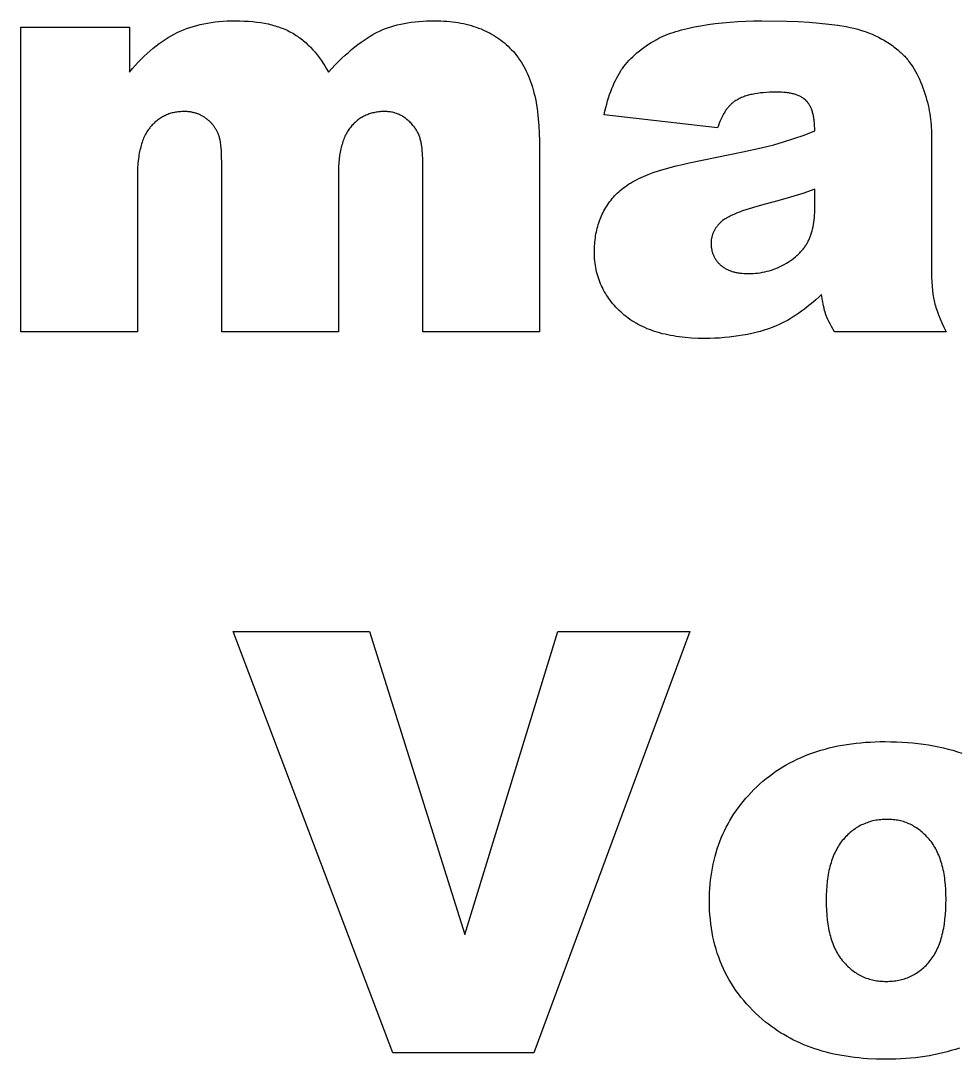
# Model space of a CAD drawing. Header units: millimetres. Extents: x 3578 to 3719, y 1283 to 1373.
# Drawn here: x 3696.78 to 3707.82, y 1299.52 to 1311.75 of the extents above; entities that cross this region are included whole.
import ezdxf

# ---------------------------------------------------------------- set-up
doc = ezdxf.new("R2010")
doc.units = ezdxf.units.MM
doc.header["$MEASUREMENT"] = 0
doc.layers.add('Laser$LaserEngrave', color=4, linetype='Continuous', true_color=0x00ffff)

msp = doc.modelspace()

# ---------------------------------------------------------------- linework, layer by layer
at = {"layer": 'Laser$LaserEngrave'}
for points in [[(3698.623, 1311.607), (3698.659, 1311.624), (3698.696, 1311.64), (3698.734, 1311.654), (3698.773, 1311.668), (3698.812, 1311.68), (3698.853, 1311.692), (3698.894, 1311.702), (3698.937, 1311.711), (3698.98, 1311.719), (3699.024, 1311.726), (3699.069, 1311.732), (3699.115, 1311.737), (3699.162, 1311.741), (3699.21, 1311.744), (3699.259, 1311.745), (3699.308, 1311.746)], [(3699.308, 1311.746), (3699.361, 1311.745), (3699.413, 1311.743), (3699.464, 1311.74), (3699.513, 1311.736), (3699.56, 1311.731), (3699.607, 1311.724), (3699.652, 1311.717), (3699.695, 1311.708), (3699.737, 1311.698), (3699.757, 1311.692), (3699.778, 1311.686), (3699.797, 1311.68), (3699.817, 1311.674), (3699.836, 1311.667), (3699.855, 1311.66), (3699.873, 1311.653), (3699.891, 1311.646), (3699.909, 1311.638), (3699.926, 1311.63), (3699.943, 1311.621), (3699.959, 1311.612), (3699.976, 1311.603), (3699.992, 1311.594)], [(3700.997, 1311.619), (3701.013, 1311.627), (3701.03, 1311.635), (3701.065, 1311.649), (3701.101, 1311.662), (3701.138, 1311.675), (3701.176, 1311.686), (3701.215, 1311.696), (3701.255, 1311.706), (3701.296, 1311.714), (3701.337, 1311.722), (3701.38, 1311.728), (3701.424, 1311.733), (3701.469, 1311.738), (3701.514, 1311.741), (3701.561, 1311.744), (3701.609, 1311.745), (3701.657, 1311.746)], [(3701.657, 1311.746), (3701.693, 1311.745), (3701.729, 1311.744), (3701.764, 1311.743), (3701.798, 1311.74), (3701.832, 1311.737), (3701.866, 1311.734), (3701.899, 1311.729), (3701.931, 1311.724), (3701.963, 1311.719), (3701.995, 1311.712), (3702.026, 1311.705), (3702.056, 1311.698), (3702.086, 1311.689), (3702.116, 1311.68), (3702.145, 1311.671), (3702.173, 1311.66), (3702.201, 1311.649), (3702.229, 1311.637), (3702.256, 1311.625), (3702.283, 1311.612), (3702.309, 1311.598), (3702.334, 1311.584), (3702.359, 1311.569), (3702.384, 1311.553), (3702.408, 1311.537), (3702.431, 1311.52), (3702.454, 1311.502), (3702.477, 1311.484), (3702.499, 1311.465), (3702.521, 1311.445), (3702.542, 1311.424), (3702.562, 1311.403)], [(3704.791, 1311.688), (3704.874, 1311.702), (3704.96, 1311.713), (3705.047, 1311.723), (3705.136, 1311.731), (3705.226, 1311.738), (3705.318, 1311.742), (3705.412, 1311.745), (3705.507, 1311.746)], [(3705.507, 1311.746), (3705.802, 1311.741), (3705.937, 1311.736), (3706.066, 1311.728), (3706.186, 1311.719), (3706.299, 1311.707), (3706.404, 1311.693), (3706.502, 1311.677)], [(3696.781, 1308.082), (3696.781, 1311.669)], [(3696.781, 1311.669), (3698.061, 1311.669)], [(3698.061, 1311.669), (3698.061, 1311.142)], [(3698.061, 1311.142), (3698.095, 1311.182), (3698.13, 1311.221), (3698.165, 1311.258), (3698.2, 1311.294), (3698.235, 1311.328), (3698.27, 1311.361), (3698.305, 1311.392), (3698.34, 1311.422), (3698.376, 1311.45), (3698.411, 1311.477), (3698.446, 1311.503), (3698.482, 1311.526), (3698.517, 1311.549), (3698.552, 1311.57), (3698.588, 1311.589), (3698.623, 1311.607)], [(3699.992, 1311.594), (3700.007, 1311.584), (3700.023, 1311.574), (3700.038, 1311.564), (3700.053, 1311.554), (3700.068, 1311.543), (3700.083, 1311.532), (3700.097, 1311.52), (3700.112, 1311.509), (3700.126, 1311.497), (3700.14, 1311.485), (3700.154, 1311.472), (3700.167, 1311.459), (3700.181, 1311.446), (3700.194, 1311.433), (3700.22, 1311.405), (3700.246, 1311.376), (3700.27, 1311.346), (3700.294, 1311.315), (3700.317, 1311.283), (3700.34, 1311.25), (3700.362, 1311.215), (3700.383, 1311.179), (3700.403, 1311.142)], [(3700.403, 1311.142), (3700.484, 1311.226), (3700.562, 1311.304), (3700.601, 1311.339), (3700.639, 1311.374), (3700.677, 1311.406), (3700.714, 1311.437), (3700.751, 1311.466), (3700.788, 1311.493), (3700.824, 1311.518), (3700.859, 1311.542), (3700.894, 1311.564), (3700.929, 1311.584), (3700.963, 1311.603), (3700.98, 1311.611), (3700.997, 1311.619)], [(3704.27, 1311.526), (3704.294, 1311.539), (3704.319, 1311.551), (3704.346, 1311.563), (3704.373, 1311.575), (3704.402, 1311.587), (3704.432, 1311.598), (3704.463, 1311.608), (3704.495, 1311.619), (3704.528, 1311.629), (3704.562, 1311.638), (3704.634, 1311.656), (3704.71, 1311.673), (3704.791, 1311.688)], [(3706.502, 1311.677), (3706.548, 1311.667), (3706.593, 1311.657), (3706.638, 1311.645), (3706.681, 1311.633), (3706.724, 1311.619), (3706.765, 1311.604), (3706.806, 1311.587), (3706.846, 1311.57), (3706.884, 1311.551), (3706.903, 1311.541), (3706.922, 1311.531), (3706.94, 1311.521), (3706.959, 1311.51), (3706.976, 1311.499), (3706.994, 1311.488), (3707.012, 1311.477), (3707.029, 1311.465), (3707.046, 1311.453), (3707.063, 1311.44), (3707.079, 1311.428), (3707.095, 1311.415), (3707.111, 1311.402), (3707.127, 1311.388)], [(3703.866, 1311.182), (3703.884, 1311.207), (3703.903, 1311.231), (3703.923, 1311.255), (3703.943, 1311.278), (3703.965, 1311.301), (3703.988, 1311.323), (3704.012, 1311.345), (3704.037, 1311.367), (3704.063, 1311.388), (3704.089, 1311.409), (3704.117, 1311.43), (3704.146, 1311.45), (3704.175, 1311.469), (3704.206, 1311.488), (3704.237, 1311.507), (3704.27, 1311.526)], [(3702.562, 1311.403), (3702.582, 1311.382), (3702.602, 1311.359), (3702.62, 1311.336), (3702.639, 1311.312), (3702.656, 1311.287), (3702.673, 1311.261), (3702.689, 1311.235), (3702.705, 1311.208), (3702.72, 1311.18), (3702.734, 1311.152), (3702.748, 1311.122), (3702.761, 1311.092), (3702.773, 1311.062), (3702.785, 1311.03), (3702.796, 1310.998), (3702.806, 1310.965), (3702.816, 1310.931), (3702.825, 1310.896), (3702.834, 1310.861), (3702.842, 1310.825), (3702.849, 1310.788), (3702.856, 1310.75), (3702.862, 1310.712), (3702.867, 1310.673), (3702.872, 1310.633), (3702.876, 1310.592), (3702.883, 1310.509), (3702.886, 1310.422), (3702.888, 1310.332)], [(3707.127, 1311.388), (3707.138, 1311.378), (3707.149, 1311.369), (3707.16, 1311.358), (3707.17, 1311.348), (3707.18, 1311.337), (3707.191, 1311.327), (3707.201, 1311.316), (3707.211, 1311.304), (3707.22, 1311.293), (3707.23, 1311.281), (3707.249, 1311.256), (3707.267, 1311.231), (3707.285, 1311.205), (3707.302, 1311.177), (3707.318, 1311.149), (3707.334, 1311.12), (3707.349, 1311.089), (3707.364, 1311.058), (3707.378, 1311.026), (3707.392, 1310.992), (3707.405, 1310.958)], [(3703.651, 1310.639), (3703.661, 1310.681), (3703.671, 1310.723), (3703.681, 1310.763), (3703.692, 1310.802), (3703.704, 1310.84), (3703.716, 1310.877), (3703.729, 1310.913), (3703.742, 1310.947), (3703.756, 1310.981), (3703.77, 1311.013), (3703.784, 1311.044), (3703.8, 1311.074), (3703.815, 1311.103), (3703.832, 1311.13), (3703.848, 1311.157), (3703.857, 1311.17), (3703.866, 1311.182)], [(3705.678, 1310.906), (3705.638, 1310.906), (3705.599, 1310.904), (3705.562, 1310.902), (3705.526, 1310.899), (3705.491, 1310.896), (3705.458, 1310.891), (3705.425, 1310.886), (3705.394, 1310.879), (3705.379, 1310.876), (3705.364, 1310.872), (3705.35, 1310.868), (3705.336, 1310.864), (3705.322, 1310.86), (3705.309, 1310.856), (3705.295, 1310.851), (3705.283, 1310.846), (3705.27, 1310.841), (3705.258, 1310.836), (3705.246, 1310.83), (3705.234, 1310.824), (3705.223, 1310.818), (3705.212, 1310.812), (3705.202, 1310.806), (3705.191, 1310.799)], [(3706.031, 1310.804), (3706.028, 1310.808), (3706.025, 1310.811), (3706.022, 1310.814), (3706.018, 1310.817), (3706.015, 1310.82), (3706.011, 1310.823), (3706.008, 1310.825), (3706.004, 1310.828), (3706, 1310.831), (3705.996, 1310.834), (3705.988, 1310.839), (3705.98, 1310.844), (3705.972, 1310.849), (3705.963, 1310.854), (3705.954, 1310.858), (3705.944, 1310.862), (3705.935, 1310.866), (3705.925, 1310.87), (3705.914, 1310.874), (3705.904, 1310.877), (3705.893, 1310.881), (3705.882, 1310.884), (3705.87, 1310.887), (3705.858, 1310.889), (3705.846, 1310.892), (3705.834, 1310.894), (3705.821, 1310.896), (3705.808, 1310.898), (3705.795, 1310.9), (3705.768, 1310.902), (3705.739, 1310.904), (3705.709, 1310.906), (3705.678, 1310.906)], [(3707.405, 1310.958), (3707.417, 1310.923), (3707.428, 1310.889), (3707.439, 1310.854), (3707.449, 1310.82), (3707.458, 1310.786), (3707.466, 1310.753), (3707.474, 1310.719), (3707.481, 1310.686), (3707.487, 1310.653), (3707.492, 1310.62), (3707.496, 1310.587), (3707.5, 1310.555), (3707.502, 1310.522), (3707.504, 1310.49), (3707.506, 1310.458), (3707.506, 1310.427)], [(3705.191, 1310.799), (3705.184, 1310.794), (3705.176, 1310.788), (3705.168, 1310.782), (3705.161, 1310.776), (3705.153, 1310.77), (3705.146, 1310.763), (3705.138, 1310.756), (3705.131, 1310.749), (3705.124, 1310.741), (3705.117, 1310.733), (3705.11, 1310.725), (3705.103, 1310.716), (3705.097, 1310.708), (3705.09, 1310.699), (3705.083, 1310.689), (3705.077, 1310.68), (3705.071, 1310.67), (3705.064, 1310.659), (3705.058, 1310.649), (3705.052, 1310.638), (3705.04, 1310.616), (3705.029, 1310.592), (3705.018, 1310.567), (3705.007, 1310.541), (3704.997, 1310.514), (3704.987, 1310.486)], [(3706.132, 1310.448), (3706.131, 1310.479), (3706.13, 1310.509), (3706.128, 1310.538), (3706.126, 1310.566), (3706.124, 1310.579), (3706.122, 1310.592), (3706.12, 1310.605), (3706.118, 1310.618), (3706.115, 1310.63), (3706.113, 1310.642), (3706.11, 1310.653), (3706.107, 1310.664), (3706.104, 1310.675), (3706.1, 1310.686), (3706.096, 1310.697), (3706.093, 1310.707), (3706.089, 1310.716), (3706.084, 1310.726), (3706.08, 1310.735), (3706.075, 1310.744), (3706.071, 1310.753), (3706.066, 1310.761), (3706.06, 1310.769), (3706.058, 1310.773), (3706.055, 1310.777), (3706.052, 1310.78), (3706.049, 1310.784), (3706.046, 1310.788), (3706.044, 1310.791), (3706.041, 1310.795), (3706.038, 1310.798), (3706.035, 1310.801), (3706.031, 1310.804)], [(3698.706, 1310.677), (3698.691, 1310.677), (3698.676, 1310.676), (3698.661, 1310.675), (3698.647, 1310.674), (3698.633, 1310.673), (3698.619, 1310.671), (3698.605, 1310.668), (3698.591, 1310.666), (3698.577, 1310.663), (3698.564, 1310.66), (3698.55, 1310.656), (3698.537, 1310.652), (3698.524, 1310.648), (3698.511, 1310.643), (3698.499, 1310.638), (3698.486, 1310.632), (3698.474, 1310.627), (3698.462, 1310.62), (3698.45, 1310.614), (3698.438, 1310.607), (3698.427, 1310.6), (3698.415, 1310.592), (3698.404, 1310.585), (3698.393, 1310.576), (3698.382, 1310.568), (3698.371, 1310.559), (3698.36, 1310.55), (3698.35, 1310.54), (3698.34, 1310.53), (3698.33, 1310.52), (3698.32, 1310.509), (3698.31, 1310.498)], [(3698.965, 1310.594), (3698.958, 1310.6), (3698.951, 1310.604), (3698.944, 1310.609), (3698.936, 1310.614), (3698.929, 1310.618), (3698.922, 1310.623), (3698.915, 1310.627), (3698.907, 1310.631), (3698.9, 1310.634), (3698.892, 1310.638), (3698.884, 1310.641), (3698.877, 1310.645), (3698.869, 1310.648), (3698.861, 1310.651), (3698.853, 1310.654), (3698.845, 1310.656), (3698.837, 1310.659), (3698.828, 1310.661), (3698.82, 1310.663), (3698.812, 1310.665), (3698.803, 1310.667), (3698.795, 1310.669), (3698.786, 1310.671), (3698.778, 1310.672), (3698.769, 1310.673), (3698.76, 1310.674), (3698.751, 1310.675), (3698.742, 1310.676), (3698.733, 1310.676), (3698.724, 1310.677), (3698.715, 1310.677), (3698.706, 1310.677)], [(3701.069, 1310.677), (3701.053, 1310.677), (3701.038, 1310.676), (3701.023, 1310.676), (3701.009, 1310.674), (3700.994, 1310.673), (3700.98, 1310.671), (3700.965, 1310.669), (3700.952, 1310.666), (3700.938, 1310.663), (3700.924, 1310.66), (3700.911, 1310.656), (3700.897, 1310.652), (3700.884, 1310.648), (3700.871, 1310.643), (3700.859, 1310.638), (3700.846, 1310.633), (3700.834, 1310.627), (3700.822, 1310.621), (3700.81, 1310.615), (3700.798, 1310.608), (3700.787, 1310.601), (3700.775, 1310.594), (3700.764, 1310.586), (3700.753, 1310.578), (3700.742, 1310.57), (3700.732, 1310.561), (3700.721, 1310.552), (3700.711, 1310.542), (3700.701, 1310.533), (3700.691, 1310.522), (3700.681, 1310.512), (3700.672, 1310.501)], [(3701.418, 1310.491), (3701.409, 1310.502), (3701.4, 1310.514), (3701.391, 1310.524), (3701.381, 1310.535), (3701.372, 1310.545), (3701.363, 1310.554), (3701.353, 1310.563), (3701.343, 1310.572), (3701.333, 1310.581), (3701.323, 1310.589), (3701.313, 1310.597), (3701.303, 1310.604), (3701.292, 1310.611), (3701.282, 1310.618), (3701.271, 1310.625), (3701.26, 1310.631), (3701.249, 1310.636), (3701.238, 1310.641), (3701.227, 1310.646), (3701.216, 1310.651), (3701.204, 1310.655), (3701.192, 1310.659), (3701.181, 1310.662), (3701.169, 1310.665), (3701.157, 1310.668), (3701.145, 1310.671), (3701.132, 1310.673), (3701.12, 1310.674), (3701.107, 1310.675), (3701.094, 1310.676), (3701.082, 1310.677), (3701.069, 1310.677)], [(3704.987, 1310.486), (3703.651, 1310.639)], [(3698.31, 1310.498), (3698.305, 1310.492), (3698.3, 1310.487), (3698.291, 1310.475), (3698.282, 1310.463), (3698.274, 1310.45), (3698.265, 1310.437), (3698.257, 1310.423), (3698.249, 1310.409), (3698.242, 1310.394), (3698.235, 1310.379), (3698.228, 1310.364), (3698.222, 1310.348), (3698.215, 1310.332), (3698.209, 1310.315), (3698.204, 1310.298), (3698.199, 1310.28), (3698.194, 1310.262), (3698.189, 1310.243), (3698.184, 1310.224), (3698.18, 1310.205), (3698.177, 1310.185), (3698.173, 1310.164), (3698.17, 1310.144), (3698.164, 1310.101), (3698.16, 1310.056), (3698.157, 1310.009), (3698.155, 1309.961), (3698.155, 1309.911)], [(3699.12, 1310.376), (3699.117, 1310.385), (3699.114, 1310.393), (3699.111, 1310.401), (3699.108, 1310.41), (3699.104, 1310.417), (3699.101, 1310.425), (3699.097, 1310.433), (3699.093, 1310.441), (3699.089, 1310.448), (3699.085, 1310.456), (3699.081, 1310.463), (3699.077, 1310.471), (3699.073, 1310.478), (3699.068, 1310.485), (3699.063, 1310.492), (3699.059, 1310.499), (3699.054, 1310.505), (3699.049, 1310.512), (3699.043, 1310.519), (3699.038, 1310.525), (3699.033, 1310.531), (3699.027, 1310.538), (3699.022, 1310.544), (3699.016, 1310.55), (3699.01, 1310.556), (3699.004, 1310.562), (3698.998, 1310.567), (3698.991, 1310.573), (3698.985, 1310.579), (3698.978, 1310.584), (3698.971, 1310.589), (3698.965, 1310.594)], [(3700.672, 1310.501), (3700.663, 1310.49), (3700.654, 1310.478), (3700.645, 1310.466), (3700.636, 1310.454), (3700.628, 1310.441), (3700.621, 1310.428), (3700.613, 1310.414), (3700.606, 1310.4), (3700.599, 1310.385), (3700.592, 1310.37), (3700.586, 1310.355), (3700.58, 1310.339), (3700.574, 1310.323), (3700.569, 1310.306), (3700.564, 1310.289), (3700.559, 1310.272), (3700.554, 1310.254), (3700.55, 1310.236), (3700.546, 1310.217), (3700.542, 1310.198), (3700.539, 1310.178), (3700.536, 1310.158), (3700.531, 1310.117), (3700.526, 1310.074), (3700.524, 1310.03), (3700.522, 1309.984), (3700.521, 1309.936)], [(3701.514, 1310.129), (3701.513, 1310.159), (3701.512, 1310.188), (3701.51, 1310.216), (3701.508, 1310.243), (3701.504, 1310.269), (3701.502, 1310.282), (3701.5, 1310.294), (3701.498, 1310.306), (3701.495, 1310.318), (3701.492, 1310.33), (3701.49, 1310.341), (3701.486, 1310.352), (3701.483, 1310.363), (3701.48, 1310.374), (3701.476, 1310.384), (3701.472, 1310.395), (3701.468, 1310.405), (3701.464, 1310.414), (3701.46, 1310.424), (3701.455, 1310.433), (3701.45, 1310.442), (3701.445, 1310.451), (3701.44, 1310.459), (3701.435, 1310.468), (3701.429, 1310.476), (3701.423, 1310.483), (3701.418, 1310.491)], [(3699.147, 1310.056), (3699.145, 1310.165), (3699.143, 1310.212), (3699.14, 1310.254), (3699.138, 1310.274), (3699.136, 1310.292), (3699.134, 1310.309), (3699.132, 1310.325), (3699.129, 1310.34), (3699.126, 1310.353), (3699.125, 1310.359), (3699.123, 1310.365), (3699.121, 1310.371), (3699.12, 1310.376)], [(3705.649, 1310.286), (3705.765, 1310.32), (3705.884, 1310.358), (3706.006, 1310.4), (3706.132, 1310.448)], [(3707.506, 1310.427), (3707.506, 1308.844)], [(3702.888, 1310.332), (3702.888, 1308.082)], [(3704.653, 1310.072), (3705.286, 1310.202), (3705.501, 1310.25), (3705.649, 1310.286)], [(3701.514, 1308.082), (3701.514, 1310.129)], [(3699.147, 1308.082), (3699.147, 1310.056)], [(3703.774, 1309.685), (3703.79, 1309.701), (3703.806, 1309.717), (3703.823, 1309.732), (3703.84, 1309.748), (3703.859, 1309.763), (3703.878, 1309.778), (3703.898, 1309.792), (3703.919, 1309.806), (3703.94, 1309.82), (3703.962, 1309.834), (3703.986, 1309.848), (3704.009, 1309.861), (3704.034, 1309.874), (3704.06, 1309.887), (3704.086, 1309.899), (3704.113, 1309.911), (3704.141, 1309.923), (3704.169, 1309.935), (3704.229, 1309.958), (3704.292, 1309.979), (3704.358, 1310), (3704.427, 1310.019), (3704.499, 1310.038), (3704.574, 1310.055), (3704.653, 1310.072)], [(3698.155, 1309.911), (3698.155, 1308.082)], [(3700.521, 1309.936), (3700.521, 1308.082)], [(3706.132, 1309.761), (3705.99, 1309.713), (3705.846, 1309.668), (3705.698, 1309.626), (3705.548, 1309.587)], [(3706.132, 1309.548), (3706.132, 1309.761)], [(3703.536, 1309.022), (3703.537, 1309.047), (3703.537, 1309.071), (3703.539, 1309.096), (3703.54, 1309.12), (3703.542, 1309.144), (3703.545, 1309.168), (3703.548, 1309.191), (3703.551, 1309.214), (3703.555, 1309.237), (3703.56, 1309.26), (3703.565, 1309.282), (3703.57, 1309.304), (3703.576, 1309.325), (3703.582, 1309.347), (3703.589, 1309.368), (3703.596, 1309.389), (3703.604, 1309.409), (3703.612, 1309.43), (3703.62, 1309.45), (3703.629, 1309.47), (3703.639, 1309.489), (3703.649, 1309.508), (3703.659, 1309.527), (3703.67, 1309.546), (3703.682, 1309.564), (3703.694, 1309.582), (3703.706, 1309.6), (3703.719, 1309.617), (3703.732, 1309.635), (3703.746, 1309.652), (3703.76, 1309.668), (3703.774, 1309.685)], [(3705.548, 1309.587), (3705.449, 1309.56), (3705.36, 1309.533), (3705.28, 1309.506), (3705.244, 1309.493), (3705.21, 1309.479), (3705.178, 1309.466), (3705.149, 1309.453), (3705.122, 1309.439), (3705.11, 1309.433), (3705.098, 1309.426), (3705.087, 1309.419), (3705.076, 1309.413), (3705.066, 1309.406), (3705.056, 1309.4), (3705.047, 1309.393), (3705.039, 1309.387), (3705.035, 1309.383), (3705.031, 1309.38), (3705.027, 1309.377), (3705.024, 1309.373)], [(3706.05, 1309.142), (3706.055, 1309.152), (3706.06, 1309.162), (3706.065, 1309.172), (3706.069, 1309.182), (3706.074, 1309.193), (3706.078, 1309.203), (3706.082, 1309.214), (3706.086, 1309.226), (3706.093, 1309.248), (3706.1, 1309.272), (3706.106, 1309.296), (3706.111, 1309.321), (3706.116, 1309.347), (3706.12, 1309.373), (3706.124, 1309.401), (3706.127, 1309.428), (3706.129, 1309.457), (3706.131, 1309.487), (3706.132, 1309.517), (3706.132, 1309.548)], [(3705.024, 1309.373), (3705.017, 1309.367), (3705.01, 1309.36), (3705.004, 1309.353), (3704.997, 1309.346), (3704.991, 1309.339), (3704.985, 1309.332), (3704.98, 1309.324), (3704.974, 1309.317), (3704.969, 1309.31), (3704.964, 1309.303), (3704.959, 1309.295), (3704.955, 1309.288), (3704.95, 1309.28), (3704.946, 1309.273), (3704.942, 1309.265), (3704.939, 1309.258), (3704.935, 1309.25), (3704.932, 1309.242), (3704.929, 1309.234), (3704.926, 1309.226), (3704.924, 1309.218), (3704.922, 1309.21), (3704.919, 1309.202), (3704.918, 1309.194), (3704.916, 1309.186), (3704.914, 1309.178), (3704.913, 1309.169), (3704.912, 1309.161), (3704.912, 1309.153), (3704.911, 1309.144), (3704.911, 1309.136), (3704.911, 1309.127)], [(3704.911, 1309.127), (3704.911, 1309.117), (3704.911, 1309.108), (3704.911, 1309.098), (3704.912, 1309.088), (3704.913, 1309.079), (3704.914, 1309.07), (3704.916, 1309.061), (3704.918, 1309.052), (3704.919, 1309.043), (3704.921, 1309.034), (3704.924, 1309.025), (3704.926, 1309.017), (3704.929, 1309.008), (3704.932, 1309), (3704.935, 1308.992), (3704.938, 1308.984), (3704.942, 1308.975), (3704.946, 1308.968), (3704.95, 1308.96), (3704.954, 1308.952), (3704.959, 1308.945), (3704.963, 1308.937), (3704.968, 1308.93), (3704.973, 1308.923), (3704.979, 1308.915), (3704.984, 1308.908), (3704.99, 1308.902), (3704.996, 1308.895), (3705.002, 1308.888), (3705.009, 1308.882), (3705.015, 1308.875), (3705.022, 1308.869)], [(3705.773, 1308.877), (3705.797, 1308.891), (3705.82, 1308.905), (3705.842, 1308.92), (3705.864, 1308.934), (3705.884, 1308.95), (3705.904, 1308.965), (3705.913, 1308.973), (3705.922, 1308.981), (3705.931, 1308.989), (3705.94, 1308.998), (3705.949, 1309.006), (3705.957, 1309.014), (3705.965, 1309.023), (3705.973, 1309.031), (3705.981, 1309.04), (3705.988, 1309.049), (3705.995, 1309.058), (3706.002, 1309.067), (3706.009, 1309.076), (3706.016, 1309.085), (3706.022, 1309.094), (3706.028, 1309.103), (3706.034, 1309.113), (3706.04, 1309.122), (3706.045, 1309.132), (3706.05, 1309.142)], [(3703.867, 1308.298), (3703.847, 1308.317), (3703.827, 1308.336), (3703.808, 1308.355), (3703.79, 1308.374), (3703.772, 1308.393), (3703.755, 1308.413), (3703.738, 1308.433), (3703.722, 1308.454), (3703.707, 1308.474), (3703.693, 1308.495), (3703.679, 1308.516), (3703.666, 1308.538), (3703.653, 1308.559), (3703.641, 1308.581), (3703.63, 1308.603), (3703.619, 1308.626), (3703.609, 1308.648), (3703.6, 1308.671), (3703.591, 1308.695), (3703.583, 1308.718), (3703.576, 1308.742), (3703.569, 1308.766), (3703.563, 1308.79), (3703.557, 1308.815), (3703.552, 1308.84), (3703.548, 1308.865), (3703.545, 1308.89), (3703.542, 1308.916), (3703.539, 1308.942), (3703.538, 1308.968), (3703.537, 1308.995), (3703.536, 1309.022)], [(3705.022, 1308.869), (3705.029, 1308.863), (3705.037, 1308.857), (3705.044, 1308.851), (3705.052, 1308.845), (3705.06, 1308.84), (3705.068, 1308.835), (3705.076, 1308.83), (3705.085, 1308.825), (3705.094, 1308.82), (3705.103, 1308.816), (3705.112, 1308.812), (3705.121, 1308.808), (3705.131, 1308.804), (3705.14, 1308.8), (3705.15, 1308.797), (3705.16, 1308.794), (3705.171, 1308.791), (3705.181, 1308.788), (3705.192, 1308.785), (3705.203, 1308.783), (3705.214, 1308.78), (3705.226, 1308.778), (3705.237, 1308.777), (3705.249, 1308.775), (3705.261, 1308.773), (3705.274, 1308.772), (3705.299, 1308.77), (3705.325, 1308.769), (3705.351, 1308.769)], [(3705.351, 1308.769), (3705.379, 1308.769), (3705.407, 1308.77), (3705.435, 1308.772), (3705.463, 1308.775), (3705.49, 1308.779), (3705.517, 1308.784), (3705.544, 1308.789), (3705.57, 1308.796), (3705.596, 1308.803), (3705.622, 1308.811), (3705.648, 1308.82), (3705.674, 1308.83), (3705.699, 1308.84), (3705.724, 1308.852), (3705.749, 1308.864), (3705.773, 1308.877)], [(3707.506, 1308.844), (3707.506, 1308.783), (3707.508, 1308.725), (3707.51, 1308.67), (3707.514, 1308.618), (3707.519, 1308.571), (3707.524, 1308.526), (3707.527, 1308.505), (3707.531, 1308.485), (3707.534, 1308.466), (3707.538, 1308.448)], [(3706.211, 1308.524), (3706.178, 1308.492), (3706.144, 1308.461), (3706.111, 1308.432), (3706.077, 1308.403), (3706.044, 1308.376), (3706.01, 1308.35), (3705.977, 1308.325), (3705.944, 1308.302), (3705.91, 1308.279), (3705.877, 1308.258), (3705.844, 1308.237), (3705.81, 1308.218), (3705.777, 1308.2), (3705.744, 1308.183), (3705.711, 1308.168), (3705.677, 1308.153)], [(3706.26, 1308.294), (3706.257, 1308.304), (3706.254, 1308.314), (3706.248, 1308.336), (3706.242, 1308.361), (3706.236, 1308.388), (3706.223, 1308.451), (3706.211, 1308.524)], [(3707.538, 1308.448), (3707.542, 1308.429), (3707.547, 1308.41), (3707.553, 1308.391), (3707.559, 1308.371), (3707.573, 1308.329), (3707.589, 1308.284), (3707.608, 1308.237), (3707.629, 1308.188), (3707.653, 1308.136), (3707.679, 1308.082)], [(3704.835, 1308.005), (3704.757, 1308.006), (3704.681, 1308.01), (3704.607, 1308.016), (3704.571, 1308.019), (3704.536, 1308.024), (3704.501, 1308.028), (3704.467, 1308.034), (3704.433, 1308.04), (3704.4, 1308.047), (3704.368, 1308.054), (3704.336, 1308.061), (3704.305, 1308.07), (3704.275, 1308.079), (3704.245, 1308.088), (3704.215, 1308.098), (3704.186, 1308.109), (3704.158, 1308.12), (3704.131, 1308.132), (3704.104, 1308.144), (3704.077, 1308.157), (3704.052, 1308.17), (3704.027, 1308.184), (3704.002, 1308.199), (3703.978, 1308.214), (3703.955, 1308.23), (3703.932, 1308.246), (3703.91, 1308.263), (3703.888, 1308.28), (3703.867, 1308.298)], [(3706.363, 1308.082), (3706.327, 1308.147), (3706.312, 1308.177), (3706.298, 1308.205), (3706.286, 1308.23), (3706.275, 1308.254), (3706.271, 1308.265), (3706.267, 1308.275), (3706.263, 1308.285), (3706.26, 1308.294)], [(3698.155, 1308.082), (3696.781, 1308.082)], [(3700.521, 1308.082), (3699.147, 1308.082)], [(3702.888, 1308.082), (3701.514, 1308.082)], [(3705.677, 1308.153), (3705.632, 1308.135), (3705.585, 1308.119), (3705.537, 1308.103), (3705.489, 1308.088), (3705.439, 1308.075), (3705.389, 1308.063), (3705.338, 1308.052), (3705.286, 1308.042), (3705.233, 1308.034), (3705.179, 1308.026), (3705.124, 1308.02), (3705.068, 1308.015), (3705.011, 1308.01), (3704.953, 1308.008), (3704.895, 1308.006), (3704.835, 1308.005)], [(3707.679, 1308.082), (3706.363, 1308.082)], [(3701.161, 1299.594), (3699.281, 1304.556)], [(3699.281, 1304.556), (3700.888, 1304.556)], [(3700.888, 1304.556), (3702.01, 1300.985)], [(3702.01, 1300.985), (3703.104, 1304.556)], [(3704.662, 1304.556), (3702.824, 1299.594)], [(3703.104, 1304.556), (3704.662, 1304.556)], [(3705.451, 1302.727), (3705.486, 1302.76), (3705.522, 1302.792), (3705.559, 1302.822), (3705.597, 1302.852), (3705.635, 1302.88), (3705.674, 1302.908), (3705.714, 1302.934), (3705.755, 1302.96), (3705.796, 1302.984), (3705.839, 1303.007), (3705.882, 1303.029), (3705.925, 1303.051), (3705.97, 1303.071), (3706.015, 1303.09), (3706.061, 1303.108), (3706.108, 1303.125), (3706.156, 1303.141), (3706.204, 1303.156), (3706.253, 1303.17), (3706.303, 1303.183), (3706.354, 1303.195), (3706.405, 1303.206), (3706.457, 1303.216), (3706.51, 1303.225), (3706.564, 1303.233), (3706.619, 1303.239), (3706.674, 1303.245), (3706.73, 1303.25), (3706.787, 1303.253), (3706.844, 1303.256), (3706.902, 1303.258), (3706.961, 1303.258)], [(3706.961, 1303.258), (3707.029, 1303.257), (3707.095, 1303.256), (3707.161, 1303.253), (3707.225, 1303.248), (3707.288, 1303.243), (3707.351, 1303.236), (3707.412, 1303.228), (3707.472, 1303.219), (3707.531, 1303.209), (3707.589, 1303.197), (3707.646, 1303.184), (3707.702, 1303.17), (3707.757, 1303.155), (3707.811, 1303.139), (3707.864, 1303.121)], [(3704.891, 1301.378), (3704.892, 1301.429), (3704.894, 1301.479), (3704.896, 1301.529), (3704.9, 1301.578), (3704.905, 1301.627), (3704.911, 1301.675), (3704.918, 1301.722), (3704.926, 1301.769), (3704.936, 1301.816), (3704.946, 1301.861), (3704.958, 1301.907), (3704.97, 1301.951), (3704.984, 1301.995), (3704.999, 1302.039), (3705.014, 1302.082), (3705.031, 1302.125), (3705.049, 1302.166), (3705.068, 1302.208), (3705.089, 1302.249), (3705.11, 1302.289), (3705.132, 1302.328), (3705.156, 1302.367), (3705.18, 1302.406), (3705.206, 1302.444), (3705.233, 1302.481), (3705.261, 1302.518), (3705.29, 1302.554), (3705.32, 1302.59), (3705.351, 1302.625), (3705.383, 1302.66), (3705.416, 1302.694), (3705.451, 1302.727)], [(3706.984, 1302.342), (3706.965, 1302.342), (3706.946, 1302.341), (3706.927, 1302.34), (3706.908, 1302.338), (3706.889, 1302.336), (3706.871, 1302.334), (3706.853, 1302.331), (3706.835, 1302.327), (3706.817, 1302.323), (3706.8, 1302.319), (3706.782, 1302.314), (3706.765, 1302.309), (3706.749, 1302.303), (3706.732, 1302.297), (3706.716, 1302.29), (3706.699, 1302.283), (3706.683, 1302.276), (3706.668, 1302.268), (3706.652, 1302.259), (3706.637, 1302.25), (3706.621, 1302.241), (3706.607, 1302.231), (3706.592, 1302.22), (3706.577, 1302.21), (3706.563, 1302.198), (3706.549, 1302.187), (3706.535, 1302.174), (3706.521, 1302.162), (3706.508, 1302.149), (3706.495, 1302.135), (3706.482, 1302.121), (3706.469, 1302.106)], [(3707.478, 1302.11), (3707.465, 1302.124), (3707.453, 1302.138), (3707.44, 1302.152), (3707.426, 1302.164), (3707.413, 1302.177), (3707.4, 1302.189), (3707.386, 1302.2), (3707.372, 1302.212), (3707.358, 1302.222), (3707.344, 1302.232), (3707.329, 1302.242), (3707.315, 1302.251), (3707.3, 1302.26), (3707.285, 1302.269), (3707.27, 1302.277), (3707.255, 1302.284), (3707.239, 1302.291), (3707.223, 1302.298), (3707.207, 1302.304), (3707.191, 1302.309), (3707.175, 1302.315), (3707.159, 1302.319), (3707.142, 1302.324), (3707.125, 1302.328), (3707.108, 1302.331), (3707.091, 1302.334), (3707.074, 1302.336), (3707.056, 1302.338), (3707.038, 1302.34), (3707.02, 1302.341), (3707.002, 1302.342), (3706.984, 1302.342)], [(3706.469, 1302.106), (3706.456, 1302.092), (3706.444, 1302.076), (3706.432, 1302.06), (3706.421, 1302.044), (3706.41, 1302.027), (3706.4, 1302.009), (3706.39, 1301.992), (3706.38, 1301.973), (3706.371, 1301.955), (3706.362, 1301.935), (3706.353, 1301.915), (3706.345, 1301.895), (3706.337, 1301.875), (3706.33, 1301.853), (3706.323, 1301.832), (3706.316, 1301.809), (3706.31, 1301.787), (3706.304, 1301.764), (3706.299, 1301.74), (3706.294, 1301.716), (3706.29, 1301.691), (3706.285, 1301.666), (3706.282, 1301.641), (3706.278, 1301.615), (3706.273, 1301.561), (3706.269, 1301.506), (3706.266, 1301.449), (3706.265, 1301.39)], [(3707.678, 1301.403), (3707.677, 1301.462), (3707.675, 1301.518), (3707.671, 1301.573), (3707.665, 1301.626), (3707.662, 1301.651), (3707.658, 1301.676), (3707.654, 1301.701), (3707.65, 1301.725), (3707.645, 1301.749), (3707.639, 1301.772), (3707.634, 1301.795), (3707.628, 1301.817), (3707.621, 1301.839), (3707.614, 1301.861), (3707.607, 1301.882), (3707.6, 1301.902), (3707.592, 1301.922), (3707.583, 1301.941), (3707.574, 1301.96), (3707.565, 1301.979), (3707.556, 1301.997), (3707.546, 1302.015), (3707.535, 1302.032), (3707.525, 1302.048), (3707.514, 1302.064), (3707.502, 1302.08), (3707.49, 1302.095), (3707.478, 1302.11)], [(3705.553, 1299.956), (3705.512, 1299.99), (3705.473, 1300.025), (3705.435, 1300.061), (3705.398, 1300.097), (3705.362, 1300.134), (3705.328, 1300.171), (3705.295, 1300.209), (3705.263, 1300.248), (3705.233, 1300.288), (3705.204, 1300.328), (3705.176, 1300.369), (3705.15, 1300.41), (3705.125, 1300.452), (3705.101, 1300.495), (3705.078, 1300.538), (3705.057, 1300.582), (3705.037, 1300.627), (3705.018, 1300.673), (3705.001, 1300.719), (3704.984, 1300.765), (3704.97, 1300.813), (3704.956, 1300.861), (3704.944, 1300.91), (3704.933, 1300.959), (3704.923, 1301.009), (3704.915, 1301.06), (3704.908, 1301.111), (3704.902, 1301.163), (3704.897, 1301.216), (3704.894, 1301.269), (3704.892, 1301.323), (3704.891, 1301.378)], [(3706.265, 1301.39), (3706.266, 1301.33), (3706.269, 1301.272), (3706.273, 1301.215), (3706.278, 1301.161), (3706.285, 1301.109), (3706.289, 1301.084), (3706.294, 1301.059), (3706.299, 1301.035), (3706.304, 1301.011), (3706.31, 1300.988), (3706.316, 1300.965), (3706.322, 1300.943), (3706.329, 1300.921), (3706.337, 1300.899), (3706.344, 1300.879), (3706.352, 1300.858), (3706.361, 1300.838), (3706.37, 1300.819), (3706.379, 1300.8), (3706.389, 1300.782), (3706.399, 1300.764), (3706.409, 1300.747), (3706.42, 1300.73), (3706.431, 1300.713), (3706.443, 1300.698), (3706.455, 1300.682), (3706.467, 1300.667)], [(3707.48, 1300.664), (3707.492, 1300.679), (3707.504, 1300.694), (3707.515, 1300.71), (3707.526, 1300.726), (3707.537, 1300.743), (3707.547, 1300.76), (3707.557, 1300.778), (3707.566, 1300.797), (3707.575, 1300.816), (3707.584, 1300.835), (3707.592, 1300.855), (3707.6, 1300.876), (3707.608, 1300.897), (3707.615, 1300.919), (3707.622, 1300.941), (3707.628, 1300.964), (3707.634, 1300.988), (3707.64, 1301.011), (3707.645, 1301.036), (3707.65, 1301.061), (3707.654, 1301.086), (3707.658, 1301.113), (3707.665, 1301.166), (3707.671, 1301.222), (3707.675, 1301.281), (3707.677, 1301.341), (3707.678, 1301.403)], [(3706.467, 1300.667), (3706.48, 1300.653), (3706.493, 1300.639), (3706.506, 1300.626), (3706.519, 1300.613), (3706.533, 1300.6), (3706.546, 1300.588), (3706.56, 1300.576), (3706.574, 1300.565), (3706.589, 1300.554), (3706.603, 1300.544), (3706.618, 1300.534), (3706.633, 1300.525), (3706.648, 1300.516), (3706.663, 1300.508), (3706.679, 1300.5), (3706.694, 1300.492), (3706.71, 1300.485), (3706.726, 1300.478), (3706.743, 1300.472), (3706.759, 1300.467), (3706.776, 1300.461), (3706.793, 1300.456), (3706.81, 1300.452), (3706.827, 1300.448), (3706.845, 1300.445), (3706.863, 1300.442), (3706.881, 1300.439), (3706.899, 1300.437), (3706.917, 1300.436), (3706.936, 1300.435), (3706.954, 1300.434), (3706.973, 1300.434)], [(3706.973, 1300.434), (3706.993, 1300.434), (3707.011, 1300.435), (3707.03, 1300.436), (3707.049, 1300.437), (3707.067, 1300.439), (3707.085, 1300.442), (3707.103, 1300.445), (3707.121, 1300.448), (3707.138, 1300.452), (3707.155, 1300.456), (3707.172, 1300.461), (3707.189, 1300.466), (3707.206, 1300.472), (3707.222, 1300.478), (3707.238, 1300.484), (3707.254, 1300.491), (3707.27, 1300.499), (3707.285, 1300.507), (3707.301, 1300.515), (3707.316, 1300.524), (3707.331, 1300.533), (3707.345, 1300.543), (3707.36, 1300.553), (3707.374, 1300.563), (3707.388, 1300.574), (3707.402, 1300.586), (3707.415, 1300.598), (3707.428, 1300.61), (3707.442, 1300.623), (3707.455, 1300.636), (3707.467, 1300.65), (3707.48, 1300.664)], [(3706.965, 1299.518), (3706.857, 1299.519), (3706.752, 1299.524), (3706.7, 1299.528), (3706.649, 1299.533), (3706.599, 1299.539), (3706.549, 1299.545), (3706.5, 1299.552), (3706.452, 1299.56), (3706.404, 1299.569), (3706.357, 1299.579), (3706.311, 1299.59), (3706.265, 1299.602), (3706.22, 1299.614), (3706.175, 1299.627), (3706.132, 1299.641), (3706.088, 1299.656), (3706.046, 1299.672), (3706.004, 1299.689), (3705.963, 1299.706), (3705.922, 1299.725), (3705.882, 1299.744), (3705.843, 1299.764), (3705.805, 1299.785), (3705.767, 1299.807), (3705.729, 1299.83), (3705.693, 1299.853), (3705.657, 1299.878), (3705.622, 1299.903), (3705.587, 1299.929), (3705.553, 1299.956)], [(3707.838, 1299.649), (3707.789, 1299.634), (3707.74, 1299.619), (3707.69, 1299.605), (3707.639, 1299.592), (3707.588, 1299.58), (3707.535, 1299.569), (3707.482, 1299.559), (3707.428, 1299.551), (3707.373, 1299.543), (3707.317, 1299.536), (3707.26, 1299.53), (3707.203, 1299.526), (3707.145, 1299.522), (3707.086, 1299.52), (3706.965, 1299.518)], [(3702.824, 1299.594), (3701.161, 1299.594)]]:
    msp.add_lwpolyline(points, dxfattribs=at)

doc.saveas('drawing.dxf')
